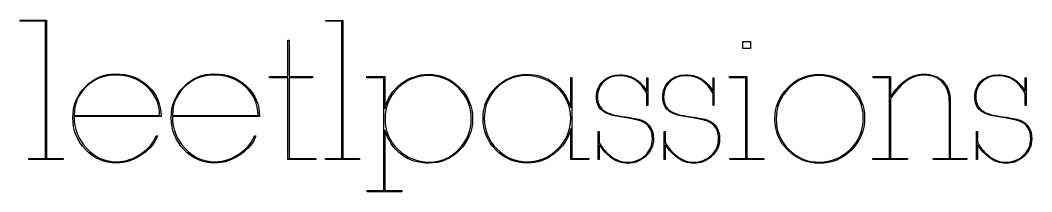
# Model space of a CAD drawing. Header units: centimetres. Extents: x -14.6 to 14.6, y -14.6 to 14.6.
# Drawn here: x 7.861 to 11.066, y -6.479 to -5.936 of the extents above; entities that cross this region are included whole.
import ezdxf

# ---------------------------------------------------------------- set-up
doc = ezdxf.new("R2010")
doc.units = ezdxf.units.CM
doc.header["$MEASUREMENT"] = 0
doc.layers.add('Layer 1', color=7, linetype='Continuous')

msp = doc.modelspace()

# ---------------------------------------------------------------- linework, layer by layer
at = {"layer": 'Layer 1', "lineweight": 30}
for points, knots in [([(7.99679, -6.37318), (7.99679, -6.37318), (7.94353, -6.37318), (7.94353, -6.37318), (7.94353, -6.37318), (7.94353, -6.37318), (7.94353, -5.93597), (7.94353, -5.93597), (7.94353, -5.93597), (7.94353, -5.93597), (7.86073, -5.93597), (7.86073, -5.93597), (7.86073, -5.93597), (7.86073, -5.93597), (7.86073, -5.93932), (7.86073, -5.93932), (7.86073, -5.93932), (7.86073, -5.93932), (7.94068, -5.93932), (7.94068, -5.93932), (7.94068, -5.93932), (7.94068, -5.93932), (7.94068, -6.37318), (7.94068, -6.37318), (7.94068, -6.37318), (7.94068, -6.37318), (7.88836, -6.37318), (7.88836, -6.37318), (7.88836, -6.37318), (7.88836, -6.37318), (7.88836, -6.37654), (7.88836, -6.37654), (7.88836, -6.37654), (7.88836, -6.37654), (7.99679, -6.37654), (7.99679, -6.37654), (7.99679, -6.37654), (7.99679, -6.37654), (7.99679, -6.37318), (7.99679, -6.37318)], [0, 0, 0, 0, 0.0909091, 0.0909091, 0.0909091, 0.0909091, 0.1818182, 0.1818182, 0.1818182, 0.1818182, 0.2727273, 0.2727273, 0.2727273, 0.2727273, 0.3636364, 0.3636364, 0.3636364, 0.3636364, 0.4545455, 0.4545455, 0.4545455, 0.4545455, 0.5454545, 0.5454545, 0.5454545, 0.5454545, 0.6363636, 0.6363636, 0.6363636, 0.6363636, 0.7272727, 0.7272727, 0.7272727, 0.7272727, 0.8181818, 0.8181818, 0.8181818, 0.8181818, 1, 1, 1, 1]), ([(8.93529, -6.37369), (8.93529, -6.37369), (8.88338, -6.37369), (8.88338, -6.37369), (8.88338, -6.37369), (8.88338, -6.37369), (8.88338, -5.93639), (8.88338, -5.93639), (8.88338, -5.93639), (8.88338, -5.93639), (8.82923, -5.93639), (8.82923, -5.93639), (8.82923, -5.93639), (8.82923, -5.93639), (8.82923, -5.93882), (8.82923, -5.93882), (8.82923, -5.93882), (8.82923, -5.93882), (8.88011, -5.93882), (8.88011, -5.93882), (8.88011, -5.93882), (8.88011, -5.93882), (8.88011, -6.37369), (8.88011, -6.37369), (8.88011, -6.37369), (8.88011, -6.37369), (8.82821, -6.37369), (8.82821, -6.37369), (8.82821, -6.37369), (8.82821, -6.37369), (8.82821, -6.37654), (8.82821, -6.37654), (8.82821, -6.37654), (8.82821, -6.37654), (8.93529, -6.37654), (8.93529, -6.37654), (8.93529, -6.37654), (8.93529, -6.37654), (8.93529, -6.37369), (8.93529, -6.37369)], [0, 0, 0, 0, 0.0909091, 0.0909091, 0.0909091, 0.0909091, 0.1818182, 0.1818182, 0.1818182, 0.1818182, 0.2727273, 0.2727273, 0.2727273, 0.2727273, 0.3636364, 0.3636364, 0.3636364, 0.3636364, 0.4545455, 0.4545455, 0.4545455, 0.4545455, 0.5454545, 0.5454545, 0.5454545, 0.5454545, 0.6363636, 0.6363636, 0.6363636, 0.6363636, 0.7272727, 0.7272727, 0.7272727, 0.7272727, 0.8181818, 0.8181818, 0.8181818, 0.8181818, 1, 1, 1, 1]), ([(8.79688, -6.37318), (8.79688, -6.37318), (8.71273, -6.37318), (8.71273, -6.37318), (8.71273, -6.37318), (8.71273, -6.37318), (8.71273, -6.11803), (8.71273, -6.11803), (8.71273, -6.11803), (8.71273, -6.11803), (8.78647, -6.11803), (8.78647, -6.11803), (8.78647, -6.11803), (8.78647, -6.11803), (8.78647, -6.11416), (8.78647, -6.11416), (8.78647, -6.11416), (8.78647, -6.11416), (8.71273, -6.11416), (8.71273, -6.11416), (8.71273, -6.11416), (8.71273, -6.11416), (8.71273, -5.99944), (8.71273, -5.99944), (8.71273, -5.99944), (8.71273, -5.99944), (8.70889, -5.99944), (8.70889, -5.99944), (8.70889, -5.99944), (8.70889, -5.99944), (8.70889, -6.11416), (8.70889, -6.11416), (8.70889, -6.11416), (8.70889, -6.11416), (8.65083, -6.11416), (8.65083, -6.11416), (8.65083, -6.11416), (8.65083, -6.11416), (8.65083, -6.11803), (8.65083, -6.11803), (8.65083, -6.11803), (8.65083, -6.11803), (8.70889, -6.11803), (8.70889, -6.11803), (8.70889, -6.11803), (8.70889, -6.11803), (8.70889, -6.37654), (8.70889, -6.37654), (8.70889, -6.37654), (8.70889, -6.37654), (8.79688, -6.37654), (8.79688, -6.37654), (8.79688, -6.37654), (8.79688, -6.37654), (8.79688, -6.37318), (8.79688, -6.37318)], [0, 0, 0, 0, 0.0666667, 0.0666667, 0.0666667, 0.0666667, 0.1333333, 0.1333333, 0.1333333, 0.1333333, 0.2, 0.2, 0.2, 0.2, 0.2666667, 0.2666667, 0.2666667, 0.2666667, 0.3333333, 0.3333333, 0.3333333, 0.3333333, 0.4, 0.4, 0.4, 0.4, 0.4666667, 0.4666667, 0.4666667, 0.4666667, 0.5333333, 0.5333333, 0.5333333, 0.5333333, 0.6, 0.6, 0.6, 0.6, 0.6666667, 0.6666667, 0.6666667, 0.6666667, 0.7333333, 0.7333333, 0.7333333, 0.7333333, 0.8, 0.8, 0.8, 0.8, 0.8666667, 0.8666667, 0.8666667, 0.8666667, 1, 1, 1, 1]), ([(10.17404, -6.00282), (10.17404, -6.00282), (10.15028, -6.00282), (10.15028, -6.00282), (10.15028, -6.00282), (10.15028, -6.00282), (10.15028, -6.02574), (10.15028, -6.02574), (10.15028, -6.02574), (10.15028, -6.02574), (10.17404, -6.02574), (10.17404, -6.02574), (10.17404, -6.02574), (10.17404, -6.02574), (10.17404, -6.00282), (10.17404, -6.00282)], [0, 0, 0, 0, 0.2, 0.2, 0.2, 0.2, 0.4, 0.4, 0.4, 0.4, 0.6, 0.6, 0.6, 0.6, 1, 1, 1, 1]), ([(8.30709, -6.24082), (8.30709, -6.20258), (8.29337, -6.17049), (8.26594, -6.14453), (8.26594, -6.14453), (8.23851, -6.11859), (8.20402, -6.10561), (8.16248, -6.10561), (8.16248, -6.10561), (8.12571, -6.10561), (8.09398, -6.11913), (8.06731, -6.14622), (8.06731, -6.14622), (8.04067, -6.17329), (8.02735, -6.20625), (8.02735, -6.24511), (8.02735, -6.24511), (8.02735, -6.28369), (8.04076, -6.31705), (8.06757, -6.34524), (8.06757, -6.34524), (8.09441, -6.37344), (8.12698, -6.38755), (8.16533, -6.38755), (8.16533, -6.38755), (8.19485, -6.38755), (8.22262, -6.37829), (8.24864, -6.35983), (8.24864, -6.35983), (8.27271, -6.34265), (8.28841, -6.3232), (8.29569, -6.30153), (8.29569, -6.30153), (8.29569, -6.30153), (8.29097, -6.30195), (8.29097, -6.30195), (8.29097, -6.30195), (8.28398, -6.32238), (8.26905, -6.34073), (8.24621, -6.35696), (8.24621, -6.35696), (8.22118, -6.37476), (8.1944, -6.38368), (8.16584, -6.38368), (8.16584, -6.38368), (8.12873, -6.38368), (8.097, -6.36951), (8.07067, -6.34118), (8.07067, -6.34118), (8.04437, -6.31284), (8.03122, -6.2794), (8.03122, -6.24082), (8.03122, -6.24082), (8.03122, -6.24082), (8.30709, -6.24082), (8.30709, -6.24082)], [0, 0, 0, 0, 0.0666667, 0.0666667, 0.0666667, 0.0666667, 0.1333333, 0.1333333, 0.1333333, 0.1333333, 0.2, 0.2, 0.2, 0.2, 0.2666667, 0.2666667, 0.2666667, 0.2666667, 0.3333333, 0.3333333, 0.3333333, 0.3333333, 0.4, 0.4, 0.4, 0.4, 0.4666667, 0.4666667, 0.4666667, 0.4666667, 0.5333333, 0.5333333, 0.5333333, 0.5333333, 0.6, 0.6, 0.6, 0.6, 0.6666667, 0.6666667, 0.6666667, 0.6666667, 0.7333333, 0.7333333, 0.7333333, 0.7333333, 0.8, 0.8, 0.8, 0.8, 0.8666667, 0.8666667, 0.8666667, 0.8666667, 1, 1, 1, 1]), ([(8.03164, -6.23695), (8.03164, -6.20094), (8.04462, -6.17069), (8.07064, -6.14616), (8.07064, -6.14616), (8.09664, -6.12164), (8.12726, -6.10939), (8.16248, -6.10939), (8.16248, -6.10939), (8.20151, -6.10939), (8.23459, -6.12158), (8.26171, -6.14597), (8.26171, -6.14597), (8.28883, -6.17035), (8.3024, -6.20066), (8.3024, -6.23695), (8.3024, -6.23695), (8.3024, -6.23695), (8.03164, -6.23695), (8.03164, -6.23695)], [0, 0, 0, 0, 0.1666667, 0.1666667, 0.1666667, 0.1666667, 0.3333333, 0.3333333, 0.3333333, 0.3333333, 0.5, 0.5, 0.5, 0.5, 0.6666667, 0.6666667, 0.6666667, 0.6666667, 1, 1, 1, 1]), ([(8.61883, -6.24082), (8.61883, -6.20258), (8.60511, -6.17049), (8.57768, -6.14453), (8.57768, -6.14453), (8.55025, -6.11859), (8.51576, -6.10561), (8.47422, -6.10561), (8.47422, -6.10561), (8.43745, -6.10561), (8.40573, -6.11913), (8.37908, -6.14622), (8.37908, -6.14622), (8.35241, -6.17329), (8.33909, -6.20625), (8.33909, -6.24511), (8.33909, -6.24511), (8.33909, -6.28369), (8.3525, -6.31705), (8.37931, -6.34524), (8.37931, -6.34524), (8.40615, -6.37344), (8.43872, -6.38755), (8.47707, -6.38755), (8.47707, -6.38755), (8.50659, -6.38755), (8.53436, -6.37829), (8.56038, -6.35983), (8.56038, -6.35983), (8.58446, -6.34265), (8.60015, -6.3232), (8.60743, -6.30153), (8.60743, -6.30153), (8.60743, -6.30153), (8.60272, -6.30195), (8.60272, -6.30195), (8.60272, -6.30195), (8.59572, -6.32238), (8.58079, -6.34073), (8.55796, -6.35696), (8.55796, -6.35696), (8.53292, -6.37476), (8.50614, -6.38368), (8.47758, -6.38368), (8.47758, -6.38368), (8.44047, -6.38368), (8.40875, -6.36951), (8.38244, -6.34118), (8.38244, -6.34118), (8.35611, -6.31284), (8.34296, -6.2794), (8.34296, -6.24082), (8.34296, -6.24082), (8.34296, -6.24082), (8.61883, -6.24082), (8.61883, -6.24082)], [0, 0, 0, 0, 0.0666667, 0.0666667, 0.0666667, 0.0666667, 0.1333333, 0.1333333, 0.1333333, 0.1333333, 0.2, 0.2, 0.2, 0.2, 0.2666667, 0.2666667, 0.2666667, 0.2666667, 0.3333333, 0.3333333, 0.3333333, 0.3333333, 0.4, 0.4, 0.4, 0.4, 0.4666667, 0.4666667, 0.4666667, 0.4666667, 0.5333333, 0.5333333, 0.5333333, 0.5333333, 0.6, 0.6, 0.6, 0.6, 0.6666667, 0.6666667, 0.6666667, 0.6666667, 0.7333333, 0.7333333, 0.7333333, 0.7333333, 0.8, 0.8, 0.8, 0.8, 0.8666667, 0.8666667, 0.8666667, 0.8666667, 1, 1, 1, 1]), ([(8.34338, -6.23695), (8.34338, -6.20094), (8.35639, -6.17069), (8.38239, -6.14616), (8.38239, -6.14616), (8.40841, -6.12164), (8.439, -6.10939), (8.47422, -6.10939), (8.47422, -6.10939), (8.51325, -6.10939), (8.54633, -6.12158), (8.57345, -6.14597), (8.57345, -6.14597), (8.60057, -6.17035), (8.61415, -6.20066), (8.61415, -6.23695), (8.61415, -6.23695), (8.61415, -6.23695), (8.34338, -6.23695), (8.34338, -6.23695)], [0, 0, 0, 0, 0.1666667, 0.1666667, 0.1666667, 0.1666667, 0.3333333, 0.3333333, 0.3333333, 0.3333333, 0.5, 0.5, 0.5, 0.5, 0.6666667, 0.6666667, 0.6666667, 0.6666667, 1, 1, 1, 1]), ([(9.2939, -6.24796), (9.2939, -6.2091), (9.28024, -6.17597), (9.25295, -6.14856), (9.25295, -6.14856), (9.22566, -6.12116), (9.19267, -6.10744), (9.15398, -6.10744), (9.15398, -6.10744), (9.12228, -6.10744), (9.09361, -6.11704), (9.0679, -6.13617), (9.0679, -6.13617), (9.04064, -6.15655), (9.02334, -6.18333), (9.016, -6.21647), (9.016, -6.21647), (9.016, -6.21647), (9.016, -6.11416), (9.016, -6.11416), (9.016, -6.11416), (9.016, -6.11416), (8.95848, -6.11416), (8.95848, -6.11416), (8.95848, -6.11416), (8.95848, -6.11416), (8.95848, -6.11803), (8.95848, -6.11803), (8.95848, -6.11803), (8.95848, -6.11803), (9.01273, -6.11803), (9.01273, -6.11803), (9.01273, -6.11803), (9.01273, -6.11803), (9.01273, -6.47495), (9.01273, -6.47495), (9.01273, -6.47495), (9.01273, -6.47495), (8.9604, -6.47495), (8.9604, -6.47495), (8.9604, -6.47495), (8.9604, -6.47495), (8.9604, -6.47882), (8.9604, -6.47882), (8.9604, -6.47882), (8.9604, -6.47882), (9.06985, -6.47882), (9.06985, -6.47882), (9.06985, -6.47882), (9.06985, -6.47882), (9.06985, -6.47495), (9.06985, -6.47495), (9.06985, -6.47495), (9.06985, -6.47495), (9.016, -6.47495), (9.016, -6.47495), (9.016, -6.47495), (9.016, -6.47495), (9.016, -6.28239), (9.016, -6.28239), (9.016, -6.28239), (9.02585, -6.31586), (9.04332, -6.34217), (9.06841, -6.36125), (9.06841, -6.36125), (9.09214, -6.37939), (9.12164, -6.38845), (9.15683, -6.38845), (9.15683, -6.38845), (9.19363, -6.38845), (9.22566, -6.37459), (9.25295, -6.34688), (9.25295, -6.34688), (9.28024, -6.31917), (9.2939, -6.2862), (9.2939, -6.24796)], [0, 0, 0, 0, 0.05, 0.05, 0.05, 0.05, 0.1, 0.1, 0.1, 0.1, 0.15, 0.15, 0.15, 0.15, 0.2, 0.2, 0.2, 0.2, 0.25, 0.25, 0.25, 0.25, 0.3, 0.3, 0.3, 0.3, 0.35, 0.35, 0.35, 0.35, 0.4, 0.4, 0.4, 0.4, 0.45, 0.45, 0.45, 0.45, 0.5, 0.5, 0.5, 0.5, 0.55, 0.55, 0.55, 0.55, 0.6, 0.6, 0.6, 0.6, 0.65, 0.65, 0.65, 0.65, 0.7, 0.7, 0.7, 0.7, 0.75, 0.75, 0.75, 0.75, 0.8, 0.8, 0.8, 0.8, 0.85, 0.85, 0.85, 0.85, 0.9, 0.9, 0.9, 0.9, 1, 1, 1, 1]), ([(9.28961, -6.24754), (9.28961, -6.2851), (9.27669, -6.31736), (9.25081, -6.34428), (9.25081, -6.34428), (9.22496, -6.37121), (9.1938, -6.38467), (9.15734, -6.38467), (9.15734, -6.38467), (9.11833, -6.38467), (9.08509, -6.37138), (9.05766, -6.34476), (9.05766, -6.34476), (9.03022, -6.31812), (9.01651, -6.28586), (9.01651, -6.24796), (9.01651, -6.24796), (9.01651, -6.21006), (9.03006, -6.1778), (9.0572, -6.15122), (9.0572, -6.15122), (9.08433, -6.1246), (9.11675, -6.11131), (9.15449, -6.11131), (9.15449, -6.11131), (9.19188, -6.11131), (9.22377, -6.12469), (9.2501, -6.15147), (9.2501, -6.15147), (9.27646, -6.17822), (9.28961, -6.21026), (9.28961, -6.24754)], [0, 0, 0, 0, 0.1111111, 0.1111111, 0.1111111, 0.1111111, 0.2222222, 0.2222222, 0.2222222, 0.2222222, 0.3333333, 0.3333333, 0.3333333, 0.3333333, 0.4444444, 0.4444444, 0.4444444, 0.4444444, 0.5555556, 0.5555556, 0.5555556, 0.5555556, 0.6666667, 0.6666667, 0.6666667, 0.6666667, 0.7777778, 0.7777778, 0.7777778, 0.7777778, 1, 1, 1, 1]), ([(9.6626, -6.37318), (9.6626, -6.37318), (9.60833, -6.37318), (9.60833, -6.37318), (9.60833, -6.37318), (9.60833, -6.37318), (9.60833, -6.11704), (9.60833, -6.11704), (9.60833, -6.11704), (9.60833, -6.11704), (9.60497, -6.11704), (9.60497, -6.11704), (9.60497, -6.11704), (9.60497, -6.11704), (9.60497, -6.21311), (9.60497, -6.21311), (9.60497, -6.21311), (9.59421, -6.17901), (9.5768, -6.15288), (9.5527, -6.13471), (9.5527, -6.13471), (9.5286, -6.11653), (9.49908, -6.10744), (9.46414, -6.10744), (9.46414, -6.10744), (9.42734, -6.10744), (9.39533, -6.12116), (9.36807, -6.14856), (9.36807, -6.14856), (9.34078, -6.17597), (9.32715, -6.20848), (9.32715, -6.2461), (9.32715, -6.2461), (9.32715, -6.28524), (9.34078, -6.31869), (9.36807, -6.34643), (9.36807, -6.34643), (9.39533, -6.37417), (9.4283, -6.38806), (9.46699, -6.38806), (9.46699, -6.38806), (9.49812, -6.38806), (9.52685, -6.37798), (9.55315, -6.35789), (9.55315, -6.35789), (9.58075, -6.33689), (9.59802, -6.3103), (9.60497, -6.2781), (9.60497, -6.2781), (9.60497, -6.2781), (9.60497, -6.37654), (9.60497, -6.37654), (9.60497, -6.37654), (9.60497, -6.37654), (9.6626, -6.37654), (9.6626, -6.37654), (9.6626, -6.37654), (9.6626, -6.37654), (9.6626, -6.37318), (9.6626, -6.37318)], [0, 0, 0, 0, 0.0625, 0.0625, 0.0625, 0.0625, 0.125, 0.125, 0.125, 0.125, 0.1875, 0.1875, 0.1875, 0.1875, 0.25, 0.25, 0.25, 0.25, 0.3125, 0.3125, 0.3125, 0.3125, 0.375, 0.375, 0.375, 0.375, 0.4375, 0.4375, 0.4375, 0.4375, 0.5, 0.5, 0.5, 0.5, 0.5625, 0.5625, 0.5625, 0.5625, 0.625, 0.625, 0.625, 0.625, 0.6875, 0.6875, 0.6875, 0.6875, 0.75, 0.75, 0.75, 0.75, 0.8125, 0.8125, 0.8125, 0.8125, 0.875, 0.875, 0.875, 0.875, 1, 1, 1, 1]), ([(9.60497, -6.2461), (9.60497, -6.28403), (9.59142, -6.31643), (9.56433, -6.34332), (9.56433, -6.34332), (9.53723, -6.37022), (9.50464, -6.38368), (9.46657, -6.38368), (9.46657, -6.38368), (9.42912, -6.38368), (9.39714, -6.37022), (9.37067, -6.34332), (9.37067, -6.34332), (9.34417, -6.31643), (9.33093, -6.28414), (9.33093, -6.24652), (9.33093, -6.24652), (9.33093, -6.20958), (9.34388, -6.1778), (9.36974, -6.15122), (9.36974, -6.15122), (9.39562, -6.1246), (9.42694, -6.11131), (9.46372, -6.11131), (9.46372, -6.11131), (9.50275, -6.11131), (9.53605, -6.12438), (9.56362, -6.15048), (9.56362, -6.15048), (9.5912, -6.17662), (9.60497, -6.20848), (9.60497, -6.2461)], [0, 0, 0, 0, 0.1111111, 0.1111111, 0.1111111, 0.1111111, 0.2222222, 0.2222222, 0.2222222, 0.2222222, 0.3333333, 0.3333333, 0.3333333, 0.3333333, 0.4444444, 0.4444444, 0.4444444, 0.4444444, 0.5555556, 0.5555556, 0.5555556, 0.5555556, 0.6666667, 0.6666667, 0.6666667, 0.6666667, 0.7777778, 0.7777778, 0.7777778, 0.7777778, 1, 1, 1, 1]), ([(9.86709, -6.31155), (9.86709, -6.28253), (9.85471, -6.26281), (9.82995, -6.25234), (9.82995, -6.25234), (9.82174, -6.24881), (9.79939, -6.24449), (9.76295, -6.23938), (9.76295, -6.23938), (9.73597, -6.23557), (9.71698, -6.22883), (9.70606, -6.21912), (9.70606, -6.21912), (9.69511, -6.20941), (9.68963, -6.19592), (9.68963, -6.17868), (9.68963, -6.17868), (9.68963, -6.15892), (9.69629, -6.14283), (9.70962, -6.13042), (9.70962, -6.13042), (9.72294, -6.11803), (9.73976, -6.11182), (9.7601, -6.11182), (9.7601, -6.11182), (9.78105, -6.11182), (9.79911, -6.11755), (9.81435, -6.12903), (9.81435, -6.12903), (9.82572, -6.13761), (9.83633, -6.15034), (9.84618, -6.16725), (9.84618, -6.16725), (9.84618, -6.16725), (9.84618, -6.20597), (9.84618, -6.20597), (9.84618, -6.20597), (9.84618, -6.20597), (9.84903, -6.20597), (9.84903, -6.20597), (9.84903, -6.20597), (9.84903, -6.20597), (9.84903, -6.11803), (9.84903, -6.11803), (9.84903, -6.11803), (9.84903, -6.11803), (9.84618, -6.11803), (9.84618, -6.11803), (9.84618, -6.11803), (9.84618, -6.11803), (9.84618, -6.16053), (9.84618, -6.16053), (9.84618, -6.16053), (9.83667, -6.14523), (9.82634, -6.13363), (9.81528, -6.12568), (9.81528, -6.12568), (9.7997, -6.11453), (9.7813, -6.10897), (9.7601, -6.10897), (9.7601, -6.10897), (9.73849, -6.10897), (9.72085, -6.11549), (9.70722, -6.12853), (9.70722, -6.12853), (9.69358, -6.14159), (9.68678, -6.1583), (9.68678, -6.17868), (9.68678, -6.17868), (9.68678, -6.19716), (9.69243, -6.21124), (9.70369, -6.22095), (9.70369, -6.22095), (9.71498, -6.23066), (9.73439, -6.2376), (9.76194, -6.24175), (9.76194, -6.24175), (9.80001, -6.24813), (9.82208, -6.25262), (9.82812, -6.25519), (9.82812, -6.25519), (9.85191, -6.26504), (9.86382, -6.28383), (9.86382, -6.31155), (9.86382, -6.31155), (9.86382, -6.33192), (9.85595, -6.34936), (9.84026, -6.36387), (9.84026, -6.36387), (9.82456, -6.37835), (9.80605, -6.3856), (9.78477, -6.3856), (9.78477, -6.3856), (9.76671, -6.3856), (9.74927, -6.37925), (9.73248, -6.36655), (9.73248, -6.36655), (9.71887, -6.35602), (9.70634, -6.34183), (9.69491, -6.32396), (9.69491, -6.32396), (9.69491, -6.32396), (9.69491, -6.2886), (9.69491, -6.2886), (9.69491, -6.2886), (9.69491, -6.2886), (9.69155, -6.2886), (9.69155, -6.2886), (9.69155, -6.2886), (9.69155, -6.2886), (9.69155, -6.37654), (9.69155, -6.37654), (9.69155, -6.37654), (9.69155, -6.37654), (9.69491, -6.37654), (9.69491, -6.37654), (9.69491, -6.37654), (9.69491, -6.37654), (9.69491, -6.33017), (9.69491, -6.33017), (9.69491, -6.33017), (9.70696, -6.34736), (9.71946, -6.36074), (9.73248, -6.37033), (9.73248, -6.37033), (9.74927, -6.38275), (9.76671, -6.38896), (9.78477, -6.38896), (9.78477, -6.38896), (9.80735, -6.38896), (9.82671, -6.38134), (9.84285, -6.36604), (9.84285, -6.36604), (9.85902, -6.35075), (9.86709, -6.3326), (9.86709, -6.31155)], [0, 0, 0, 0, 0.0285714, 0.0285714, 0.0285714, 0.0285714, 0.0571429, 0.0571429, 0.0571429, 0.0571429, 0.0857143, 0.0857143, 0.0857143, 0.0857143, 0.1142857, 0.1142857, 0.1142857, 0.1142857, 0.1428571, 0.1428571, 0.1428571, 0.1428571, 0.1714286, 0.1714286, 0.1714286, 0.1714286, 0.2, 0.2, 0.2, 0.2, 0.2285714, 0.2285714, 0.2285714, 0.2285714, 0.2571429, 0.2571429, 0.2571429, 0.2571429, 0.2857143, 0.2857143, 0.2857143, 0.2857143, 0.3142857, 0.3142857, 0.3142857, 0.3142857, 0.3428571, 0.3428571, 0.3428571, 0.3428571, 0.3714286, 0.3714286, 0.3714286, 0.3714286, 0.4, 0.4, 0.4, 0.4, 0.4285714, 0.4285714, 0.4285714, 0.4285714, 0.4571429, 0.4571429, 0.4571429, 0.4571429, 0.4857143, 0.4857143, 0.4857143, 0.4857143, 0.5142857, 0.5142857, 0.5142857, 0.5142857, 0.5428571, 0.5428571, 0.5428571, 0.5428571, 0.5714286, 0.5714286, 0.5714286, 0.5714286, 0.6, 0.6, 0.6, 0.6, 0.6285714, 0.6285714, 0.6285714, 0.6285714, 0.6571429, 0.6571429, 0.6571429, 0.6571429, 0.6857143, 0.6857143, 0.6857143, 0.6857143, 0.7142857, 0.7142857, 0.7142857, 0.7142857, 0.7428571, 0.7428571, 0.7428571, 0.7428571, 0.7714286, 0.7714286, 0.7714286, 0.7714286, 0.8, 0.8, 0.8, 0.8, 0.8285714, 0.8285714, 0.8285714, 0.8285714, 0.8571429, 0.8571429, 0.8571429, 0.8571429, 0.8857143, 0.8857143, 0.8857143, 0.8857143, 0.9142857, 0.9142857, 0.9142857, 0.9142857, 0.9428571, 0.9428571, 0.9428571, 0.9428571, 1, 1, 1, 1]), ([(10.0767, -6.31155), (10.0767, -6.28253), (10.06434, -6.26281), (10.03959, -6.25234), (10.03959, -6.25234), (10.03138, -6.24881), (10.00902, -6.24449), (9.97256, -6.23938), (9.97256, -6.23938), (9.94558, -6.23557), (9.92661, -6.22883), (9.91566, -6.21912), (9.91566, -6.21912), (9.90471, -6.20941), (9.89927, -6.19592), (9.89927, -6.17868), (9.89927, -6.17868), (9.89927, -6.15892), (9.90593, -6.14283), (9.91925, -6.13042), (9.91925, -6.13042), (9.93257, -6.11803), (9.94939, -6.11182), (9.96971, -6.11182), (9.96971, -6.11182), (9.99065, -6.11182), (10.00874, -6.11755), (10.02398, -6.12903), (10.02398, -6.12903), (10.03533, -6.13761), (10.04594, -6.15034), (10.05579, -6.16725), (10.05579, -6.16725), (10.05579, -6.16725), (10.05579, -6.20597), (10.05579, -6.20597), (10.05579, -6.20597), (10.05579, -6.20597), (10.05867, -6.20597), (10.05867, -6.20597), (10.05867, -6.20597), (10.05867, -6.20597), (10.05867, -6.11803), (10.05867, -6.11803), (10.05867, -6.11803), (10.05867, -6.11803), (10.05579, -6.11803), (10.05579, -6.11803), (10.05579, -6.11803), (10.05579, -6.11803), (10.05579, -6.16053), (10.05579, -6.16053), (10.05579, -6.16053), (10.04628, -6.14523), (10.03598, -6.13363), (10.02488, -6.12568), (10.02488, -6.12568), (10.00933, -6.11453), (9.99093, -6.10897), (9.96971, -6.10897), (9.96971, -6.10897), (9.94809, -6.10897), (9.93048, -6.11549), (9.91685, -6.12853), (9.91685, -6.12853), (9.90322, -6.14159), (9.89639, -6.1583), (9.89639, -6.17868), (9.89639, -6.17868), (9.89639, -6.19716), (9.90203, -6.21124), (9.91332, -6.22095), (9.91332, -6.22095), (9.92461, -6.23066), (9.94403, -6.2376), (9.97157, -6.24175), (9.97157, -6.24175), (10.00964, -6.24813), (10.03169, -6.25262), (10.03775, -6.25519), (10.03775, -6.25519), (10.06154, -6.26504), (10.07343, -6.28383), (10.07343, -6.31155), (10.07343, -6.31155), (10.07343, -6.33192), (10.06558, -6.34936), (10.04989, -6.36387), (10.04989, -6.36387), (10.03417, -6.37835), (10.01568, -6.3856), (9.9944, -6.3856), (9.9944, -6.3856), (9.97631, -6.3856), (9.95887, -6.37925), (9.94208, -6.36655), (9.94208, -6.36655), (9.92848, -6.35602), (9.91598, -6.34183), (9.90455, -6.32396), (9.90455, -6.32396), (9.90455, -6.32396), (9.90455, -6.2886), (9.90455, -6.2886), (9.90455, -6.2886), (9.90455, -6.2886), (9.90119, -6.2886), (9.90119, -6.2886), (9.90119, -6.2886), (9.90119, -6.2886), (9.90119, -6.37654), (9.90119, -6.37654), (9.90119, -6.37654), (9.90119, -6.37654), (9.90455, -6.37654), (9.90455, -6.37654), (9.90455, -6.37654), (9.90455, -6.37654), (9.90455, -6.33017), (9.90455, -6.33017), (9.90455, -6.33017), (9.9166, -6.34736), (9.9291, -6.36074), (9.94208, -6.37033), (9.94208, -6.37033), (9.95887, -6.38275), (9.97631, -6.38896), (9.9944, -6.38896), (9.9944, -6.38896), (10.01698, -6.38896), (10.03634, -6.38134), (10.05249, -6.36604), (10.05249, -6.36604), (10.06863, -6.35075), (10.0767, -6.3326), (10.0767, -6.31155)], [0, 0, 0, 0, 0.0285714, 0.0285714, 0.0285714, 0.0285714, 0.0571429, 0.0571429, 0.0571429, 0.0571429, 0.0857143, 0.0857143, 0.0857143, 0.0857143, 0.1142857, 0.1142857, 0.1142857, 0.1142857, 0.1428571, 0.1428571, 0.1428571, 0.1428571, 0.1714286, 0.1714286, 0.1714286, 0.1714286, 0.2, 0.2, 0.2, 0.2, 0.2285714, 0.2285714, 0.2285714, 0.2285714, 0.2571429, 0.2571429, 0.2571429, 0.2571429, 0.2857143, 0.2857143, 0.2857143, 0.2857143, 0.3142857, 0.3142857, 0.3142857, 0.3142857, 0.3428571, 0.3428571, 0.3428571, 0.3428571, 0.3714286, 0.3714286, 0.3714286, 0.3714286, 0.4, 0.4, 0.4, 0.4, 0.4285714, 0.4285714, 0.4285714, 0.4285714, 0.4571429, 0.4571429, 0.4571429, 0.4571429, 0.4857143, 0.4857143, 0.4857143, 0.4857143, 0.5142857, 0.5142857, 0.5142857, 0.5142857, 0.5428571, 0.5428571, 0.5428571, 0.5428571, 0.5714286, 0.5714286, 0.5714286, 0.5714286, 0.6, 0.6, 0.6, 0.6, 0.6285714, 0.6285714, 0.6285714, 0.6285714, 0.6571429, 0.6571429, 0.6571429, 0.6571429, 0.6857143, 0.6857143, 0.6857143, 0.6857143, 0.7142857, 0.7142857, 0.7142857, 0.7142857, 0.7428571, 0.7428571, 0.7428571, 0.7428571, 0.7714286, 0.7714286, 0.7714286, 0.7714286, 0.8, 0.8, 0.8, 0.8, 0.8285714, 0.8285714, 0.8285714, 0.8285714, 0.8571429, 0.8571429, 0.8571429, 0.8571429, 0.8857143, 0.8857143, 0.8857143, 0.8857143, 0.9142857, 0.9142857, 0.9142857, 0.9142857, 0.9428571, 0.9428571, 0.9428571, 0.9428571, 1, 1, 1, 1]), ([(10.21646, -6.37318), (10.21646, -6.37318), (10.16314, -6.37318), (10.16314, -6.37318), (10.16314, -6.37318), (10.16314, -6.37318), (10.16314, -6.11416), (10.16314, -6.11416), (10.16314, -6.11416), (10.16314, -6.11416), (10.10746, -6.11416), (10.10746, -6.11416), (10.10746, -6.11416), (10.10746, -6.11416), (10.10746, -6.11803), (10.10746, -6.11803), (10.10746, -6.11803), (10.10746, -6.11803), (10.15976, -6.11803), (10.15976, -6.11803), (10.15976, -6.11803), (10.15976, -6.11803), (10.15976, -6.37318), (10.15976, -6.37318), (10.15976, -6.37318), (10.15976, -6.37318), (10.10938, -6.37318), (10.10938, -6.37318), (10.10938, -6.37318), (10.10938, -6.37318), (10.10938, -6.37654), (10.10938, -6.37654), (10.10938, -6.37654), (10.10938, -6.37654), (10.21646, -6.37654), (10.21646, -6.37654), (10.21646, -6.37654), (10.21646, -6.37654), (10.21646, -6.37318), (10.21646, -6.37318)], [0, 0, 0, 0, 0.0909091, 0.0909091, 0.0909091, 0.0909091, 0.1818182, 0.1818182, 0.1818182, 0.1818182, 0.2727273, 0.2727273, 0.2727273, 0.2727273, 0.3636364, 0.3636364, 0.3636364, 0.3636364, 0.4545455, 0.4545455, 0.4545455, 0.4545455, 0.5454545, 0.5454545, 0.5454545, 0.5454545, 0.6363636, 0.6363636, 0.6363636, 0.6363636, 0.7272727, 0.7272727, 0.7272727, 0.7272727, 0.8181818, 0.8181818, 0.8181818, 0.8181818, 1, 1, 1, 1]), ([(10.53618, -6.24562), (10.53618, -6.20676), (10.5219, -6.17402), (10.49334, -6.14738), (10.49334, -6.14738), (10.46481, -6.12076), (10.43083, -6.10744), (10.39149, -6.10744), (10.39149, -6.10744), (10.3528, -6.10744), (10.31981, -6.12147), (10.29254, -6.14952), (10.29254, -6.14952), (10.26528, -6.17758), (10.25165, -6.21105), (10.25165, -6.24988), (10.25165, -6.24988), (10.25165, -6.28812), (10.26568, -6.32086), (10.29376, -6.34812), (10.29376, -6.34812), (10.32184, -6.37536), (10.35505, -6.38896), (10.39341, -6.38896), (10.39341, -6.38896), (10.43244, -6.38896), (10.466, -6.37488), (10.49408, -6.34668), (10.49408, -6.34668), (10.52216, -6.31849), (10.53618, -6.28479), (10.53618, -6.24562)], [0, 0, 0, 0, 0.1111111, 0.1111111, 0.1111111, 0.1111111, 0.2222222, 0.2222222, 0.2222222, 0.2222222, 0.3333333, 0.3333333, 0.3333333, 0.3333333, 0.4444444, 0.4444444, 0.4444444, 0.4444444, 0.5555556, 0.5555556, 0.5555556, 0.5555556, 0.6666667, 0.6666667, 0.6666667, 0.6666667, 0.7777778, 0.7777778, 0.7777778, 0.7777778, 1, 1, 1, 1]), ([(10.53189, -6.24562), (10.53189, -6.28386), (10.51826, -6.31665), (10.49097, -6.34403), (10.49097, -6.34403), (10.46365, -6.3714), (10.43114, -6.38509), (10.39341, -6.38509), (10.39341, -6.38509), (10.35568, -6.38509), (10.32333, -6.37188), (10.29638, -6.34547), (10.29638, -6.34547), (10.2694, -6.31902), (10.25594, -6.28702), (10.25594, -6.24937), (10.25594, -6.24937), (10.25594, -6.21147), (10.26909, -6.17899), (10.29539, -6.15192), (10.29539, -6.15192), (10.32172, -6.12486), (10.35376, -6.11131), (10.39149, -6.11131), (10.39149, -6.11131), (10.42956, -6.11131), (10.46247, -6.12429), (10.49024, -6.15026), (10.49024, -6.15026), (10.51801, -6.17619), (10.53189, -6.20797), (10.53189, -6.24562)], [0, 0, 0, 0, 0.1111111, 0.1111111, 0.1111111, 0.1111111, 0.2222222, 0.2222222, 0.2222222, 0.2222222, 0.3333333, 0.3333333, 0.3333333, 0.3333333, 0.4444444, 0.4444444, 0.4444444, 0.4444444, 0.5555556, 0.5555556, 0.5555556, 0.5555556, 0.6666667, 0.6666667, 0.6666667, 0.6666667, 0.7777778, 0.7777778, 0.7777778, 0.7777778, 1, 1, 1, 1]), ([(10.85995, -6.37318), (10.85995, -6.37318), (10.80762, -6.37318), (10.80762, -6.37318), (10.80762, -6.37318), (10.80762, -6.37318), (10.80762, -6.19394), (10.80762, -6.19394), (10.80762, -6.19394), (10.80762, -6.164), (10.79888, -6.14139), (10.78141, -6.1261), (10.78141, -6.1261), (10.76653, -6.11306), (10.74717, -6.10654), (10.72338, -6.10654), (10.72338, -6.10654), (10.70182, -6.10654), (10.68184, -6.11354), (10.66341, -6.12754), (10.66341, -6.12754), (10.64854, -6.13871), (10.63347, -6.15565), (10.61823, -6.17825), (10.61823, -6.17825), (10.61823, -6.17825), (10.61823, -6.11416), (10.61823, -6.11416), (10.61823, -6.11416), (10.61823, -6.11416), (10.56305, -6.11416), (10.56305, -6.11416), (10.56305, -6.11416), (10.56305, -6.11416), (10.56305, -6.11803), (10.56305, -6.11803), (10.56305, -6.11803), (10.56305, -6.11803), (10.61538, -6.11803), (10.61538, -6.11803), (10.61538, -6.11803), (10.61538, -6.11803), (10.61538, -6.37318), (10.61538, -6.37318), (10.61538, -6.37318), (10.61538, -6.37318), (10.56164, -6.37318), (10.56164, -6.37318), (10.56164, -6.37318), (10.56164, -6.37318), (10.56164, -6.37654), (10.56164, -6.37654), (10.56164, -6.37654), (10.56164, -6.37654), (10.67157, -6.37654), (10.67157, -6.37654), (10.67157, -6.37654), (10.67157, -6.37654), (10.67157, -6.37318), (10.67157, -6.37318), (10.67157, -6.37318), (10.67157, -6.37318), (10.61823, -6.37318), (10.61823, -6.37318), (10.61823, -6.37318), (10.61823, -6.37318), (10.61823, -6.18395), (10.61823, -6.18395), (10.61823, -6.18395), (10.63284, -6.16262), (10.64696, -6.14622), (10.66056, -6.13473), (10.66056, -6.13473), (10.68054, -6.11817), (10.70148, -6.1099), (10.72338, -6.1099), (10.72338, -6.1099), (10.75036, -6.1099), (10.77099, -6.11831), (10.78527, -6.13516), (10.78527, -6.13516), (10.79828, -6.15051), (10.80477, -6.17123), (10.80477, -6.19733), (10.80477, -6.19733), (10.80477, -6.19733), (10.80477, -6.37318), (10.80477, -6.37318), (10.80477, -6.37318), (10.80477, -6.37318), (10.75287, -6.37318), (10.75287, -6.37318), (10.75287, -6.37318), (10.75287, -6.37318), (10.75287, -6.37654), (10.75287, -6.37654), (10.75287, -6.37654), (10.75287, -6.37654), (10.85995, -6.37654), (10.85995, -6.37654), (10.85995, -6.37654), (10.85995, -6.37654), (10.85995, -6.37318), (10.85995, -6.37318)], [0, 0, 0, 0, 0.037037, 0.037037, 0.037037, 0.037037, 0.0740741, 0.0740741, 0.0740741, 0.0740741, 0.1111111, 0.1111111, 0.1111111, 0.1111111, 0.1481481, 0.1481481, 0.1481481, 0.1481481, 0.1851852, 0.1851852, 0.1851852, 0.1851852, 0.2222222, 0.2222222, 0.2222222, 0.2222222, 0.2592593, 0.2592593, 0.2592593, 0.2592593, 0.2962963, 0.2962963, 0.2962963, 0.2962963, 0.3333333, 0.3333333, 0.3333333, 0.3333333, 0.3703704, 0.3703704, 0.3703704, 0.3703704, 0.4074074, 0.4074074, 0.4074074, 0.4074074, 0.4444444, 0.4444444, 0.4444444, 0.4444444, 0.4814815, 0.4814815, 0.4814815, 0.4814815, 0.5185185, 0.5185185, 0.5185185, 0.5185185, 0.5555556, 0.5555556, 0.5555556, 0.5555556, 0.5925926, 0.5925926, 0.5925926, 0.5925926, 0.6296296, 0.6296296, 0.6296296, 0.6296296, 0.6666667, 0.6666667, 0.6666667, 0.6666667, 0.7037037, 0.7037037, 0.7037037, 0.7037037, 0.7407407, 0.7407407, 0.7407407, 0.7407407, 0.7777778, 0.7777778, 0.7777778, 0.7777778, 0.8148148, 0.8148148, 0.8148148, 0.8148148, 0.8518519, 0.8518519, 0.8518519, 0.8518519, 0.8888889, 0.8888889, 0.8888889, 0.8888889, 0.9259259, 0.9259259, 0.9259259, 0.9259259, 1, 1, 1, 1]), ([(11.06569, -6.31155), (11.06569, -6.28253), (11.05333, -6.26281), (11.02858, -6.25234), (11.02858, -6.25234), (11.02033, -6.24881), (10.99801, -6.24449), (10.96155, -6.23938), (10.96155, -6.23938), (10.93457, -6.23557), (10.9156, -6.22883), (10.90465, -6.21912), (10.90465, -6.21912), (10.8937, -6.20941), (10.88825, -6.19592), (10.88825, -6.17868), (10.88825, -6.17868), (10.88825, -6.15892), (10.89492, -6.14283), (10.90824, -6.13042), (10.90824, -6.13042), (10.92156, -6.11803), (10.93838, -6.11182), (10.9587, -6.11182), (10.9587, -6.11182), (10.97964, -6.11182), (10.99773, -6.11755), (11.01297, -6.12903), (11.01297, -6.12903), (11.02431, -6.13761), (11.03493, -6.15034), (11.04477, -6.16725), (11.04477, -6.16725), (11.04477, -6.16725), (11.04477, -6.20597), (11.04477, -6.20597), (11.04477, -6.20597), (11.04477, -6.20597), (11.04765, -6.20597), (11.04765, -6.20597), (11.04765, -6.20597), (11.04765, -6.20597), (11.04765, -6.11803), (11.04765, -6.11803), (11.04765, -6.11803), (11.04765, -6.11803), (11.04477, -6.11803), (11.04477, -6.11803), (11.04477, -6.11803), (11.04477, -6.11803), (11.04477, -6.16053), (11.04477, -6.16053), (11.04477, -6.16053), (11.03526, -6.14523), (11.02496, -6.13363), (11.01387, -6.12568), (11.01387, -6.12568), (10.99832, -6.11453), (10.97992, -6.10897), (10.9587, -6.10897), (10.9587, -6.10897), (10.93708, -6.10897), (10.91947, -6.11549), (10.90584, -6.12853), (10.90584, -6.12853), (10.89221, -6.14159), (10.88538, -6.1583), (10.88538, -6.17868), (10.88538, -6.17868), (10.88538, -6.19716), (10.89102, -6.21124), (10.90231, -6.22095), (10.90231, -6.22095), (10.9136, -6.23066), (10.93302, -6.2376), (10.96056, -6.24175), (10.96056, -6.24175), (10.99863, -6.24813), (11.0207, -6.25262), (11.02674, -6.25519), (11.02674, -6.25519), (11.05053, -6.26504), (11.06241, -6.28383), (11.06241, -6.31155), (11.06241, -6.31155), (11.06241, -6.33192), (11.05457, -6.34936), (11.03888, -6.36387), (11.03888, -6.36387), (11.02316, -6.37835), (11.00467, -6.3856), (10.98339, -6.3856), (10.98339, -6.3856), (10.9653, -6.3856), (10.94786, -6.37925), (10.93107, -6.36655), (10.93107, -6.36655), (10.91746, -6.35602), (10.90496, -6.34183), (10.89353, -6.32396), (10.89353, -6.32396), (10.89353, -6.32396), (10.89353, -6.2886), (10.89353, -6.2886), (10.89353, -6.2886), (10.89353, -6.2886), (10.89017, -6.2886), (10.89017, -6.2886), (10.89017, -6.2886), (10.89017, -6.2886), (10.89017, -6.37654), (10.89017, -6.37654), (10.89017, -6.37654), (10.89017, -6.37654), (10.89353, -6.37654), (10.89353, -6.37654), (10.89353, -6.37654), (10.89353, -6.37654), (10.89353, -6.33017), (10.89353, -6.33017), (10.89353, -6.33017), (10.90558, -6.34736), (10.91809, -6.36074), (10.93107, -6.37033), (10.93107, -6.37033), (10.94786, -6.38275), (10.9653, -6.38896), (10.98339, -6.38896), (10.98339, -6.38896), (11.00597, -6.38896), (11.02533, -6.38134), (11.04147, -6.36604), (11.04147, -6.36604), (11.05762, -6.35075), (11.06569, -6.3326), (11.06569, -6.31155)], [0, 0, 0, 0, 0.0285714, 0.0285714, 0.0285714, 0.0285714, 0.0571429, 0.0571429, 0.0571429, 0.0571429, 0.0857143, 0.0857143, 0.0857143, 0.0857143, 0.1142857, 0.1142857, 0.1142857, 0.1142857, 0.1428571, 0.1428571, 0.1428571, 0.1428571, 0.1714286, 0.1714286, 0.1714286, 0.1714286, 0.2, 0.2, 0.2, 0.2, 0.2285714, 0.2285714, 0.2285714, 0.2285714, 0.2571429, 0.2571429, 0.2571429, 0.2571429, 0.2857143, 0.2857143, 0.2857143, 0.2857143, 0.3142857, 0.3142857, 0.3142857, 0.3142857, 0.3428571, 0.3428571, 0.3428571, 0.3428571, 0.3714286, 0.3714286, 0.3714286, 0.3714286, 0.4, 0.4, 0.4, 0.4, 0.4285714, 0.4285714, 0.4285714, 0.4285714, 0.4571429, 0.4571429, 0.4571429, 0.4571429, 0.4857143, 0.4857143, 0.4857143, 0.4857143, 0.5142857, 0.5142857, 0.5142857, 0.5142857, 0.5428571, 0.5428571, 0.5428571, 0.5428571, 0.5714286, 0.5714286, 0.5714286, 0.5714286, 0.6, 0.6, 0.6, 0.6, 0.6285714, 0.6285714, 0.6285714, 0.6285714, 0.6571429, 0.6571429, 0.6571429, 0.6571429, 0.6857143, 0.6857143, 0.6857143, 0.6857143, 0.7142857, 0.7142857, 0.7142857, 0.7142857, 0.7428571, 0.7428571, 0.7428571, 0.7428571, 0.7714286, 0.7714286, 0.7714286, 0.7714286, 0.8, 0.8, 0.8, 0.8, 0.8285714, 0.8285714, 0.8285714, 0.8285714, 0.8571429, 0.8571429, 0.8571429, 0.8571429, 0.8857143, 0.8857143, 0.8857143, 0.8857143, 0.9142857, 0.9142857, 0.9142857, 0.9142857, 0.9428571, 0.9428571, 0.9428571, 0.9428571, 1, 1, 1, 1])]:
    msp.add_open_spline(points, degree=3, knots=knots, dxfattribs=at)

doc.saveas('drawing.dxf')
